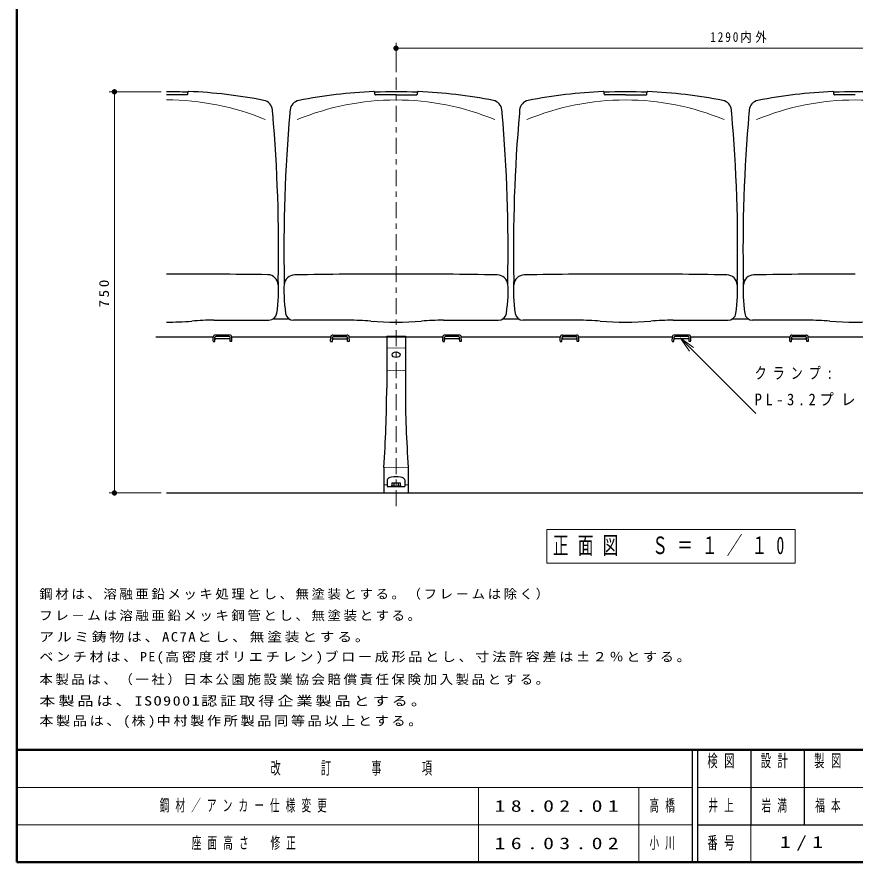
# Model space of a CAD drawing. Units: millimetres on the paper, scale 1:10. Extents: x -365 to 12, y -38 to 257.
# Drawn here: x -365 to -208, y 0 to 158.3 of the extents above; entities that cross this region are included whole.
import ezdxf

# ---------------------------------------------------------------- set-up
doc = ezdxf.new("R2010")
doc.units = ezdxf.units.MM
doc.linetypes.add('USER2', pattern=[6, 3, -1, 1, -1])
doc.layers.add('LY_1', color=7, linetype='Continuous', lineweight=25)
doc.layers.add('LY_2', color=7, linetype='Continuous', lineweight=13)
doc.styles.add('ＭＳ ゴシック', font='')
doc.styles.get('ＭＳ ゴシック').set_extended_font_data('MS Gothic')

# ---------------------------------------------------------------- blocks, each defined once
blk = doc.blocks.new('filled_dot')
at = {"color": 0, "linetype": 'Continuous', "lineweight": -2, "const_width": 1.25}
blk.add_lwpolyline([(-0.625, 0, 1), (0.625, 0, 1)], format="xyb", close=True, dxfattribs=at)
blk = doc.blocks.new('open_arrow')
at = {"color": 0, "linetype": 'Continuous', "lineweight": -2}
blk.add_lwpolyline([(7.5, 1.25), (0, 0), (7.5, -1.25)], dxfattribs=at)

msp = doc.modelspace()

# ---------------------------------------------------------------- linework, layer by layer
at = {"layer": 'LY_1', "lineweight": 13}
for p, q in [((-293.977, 147.952), (-293.977, 153.452)), ((-293.977, 152.452), (-164.977, 152.452)), ((-337.977, 144.302), (-347.734, 144.302)), ((-346.734, 69.152), (-346.734, 144.302)), ((-295.727, 98.511), (-293.977, 98.552)), ((-293.977, 98.552), (-292.227, 98.511)), ((-240.753, 98.188), (-226.576, 84.044)), ((-295.63, 96.341), (-293.977, 96.302)), ((-293.977, 96.302), (-292.325, 96.341)), ((-295.63, 92.09), (-293.977, 92.052)), ((-293.977, 92.052), (-292.325, 92.09)), ((-296.179, 73.93), (-293.977, 73.978)), ((-291.775, 73.93), (-293.977, 73.978)), ((-295.729, 70.664), (-296.179, 70.654)), ((-291.775, 70.654), (-292.225, 70.664)), ((-337.977, 69.152), (-347.734, 69.152)), ((-219.235, 62.302), (-265.735, 62.302)), ((-265.735, 62.302), (-265.735, 56.002)), ((-219.235, 56.002), (-219.235, 62.302)), ((-265.735, 56.002), (-219.235, 56.002))]:
    msp.add_line(p, q, dxfattribs=at)
at = {"layer": 'LY_1', "linetype": 'USER2', "lineweight": 13}
msp.add_line((-293.977, 66.652), (-293.977, 146.952), dxfattribs=at)
at = {"layer": 'LY_1'}
for p, q in [((-332.977, 143.913), (-332.977, 144.211)), ((-297.977, 143.895), (-297.977, 144.194)), ((-289.977, 143.895), (-289.977, 144.194)), ((-254.977, 143.895), (-254.977, 144.194)), ((-246.977, 143.895), (-246.977, 144.194)), ((-211.977, 143.895), (-211.977, 144.194)), ((-336.977, 143.763), (-333.127, 143.763)), ((-293.977, 143.745), (-297.827, 143.745)), ((-293.977, 143.745), (-290.127, 143.745)), ((-250.977, 143.745), (-254.827, 143.745)), ((-250.977, 143.745), (-247.127, 143.745)), ((-207.977, 143.745), (-211.827, 143.745)), ((-328.082, 101.519), (-317.781, 101.519)), ((-302.873, 101.501), (-313.174, 101.501)), ((-285.082, 101.501), (-274.781, 101.501)), ((-259.873, 101.501), (-270.174, 101.501)), ((-242.082, 101.501), (-231.781, 101.501)), ((-216.873, 101.501), (-227.174, 101.501)), ((-328.232, 97.558), (-328.212, 98.37)), ((-327.912, 97.549), (-327.893, 98.288)), ((-325.152, 98.734), (-327.812, 98.734)), ((-325.271, 98.483), (-327.694, 98.483)), ((-325.052, 97.55), (-325.071, 98.288)), ((-324.732, 97.558), (-324.753, 98.37)), ((-306.222, 97.558), (-306.202, 98.37)), ((-305.902, 97.549), (-305.884, 98.288)), ((-305.803, 98.734), (-303.142, 98.734)), ((-305.684, 98.483), (-303.261, 98.483)), ((-303.043, 97.549), (-303.061, 98.288)), ((-302.723, 97.558), (-302.743, 98.37)), ((-295.727, 98.511), (-295.727, 88.75)), ((-292.227, 98.511), (-292.227, 88.75)), ((-285.232, 97.558), (-285.212, 98.37)), ((-284.912, 97.549), (-284.894, 98.288)), ((-282.152, 98.734), (-284.812, 98.734)), ((-282.271, 98.483), (-284.694, 98.483)), ((-282.052, 97.55), (-282.071, 98.288)), ((-281.732, 97.558), (-281.753, 98.37)), ((-263.222, 97.558), (-263.202, 98.37)), ((-262.902, 97.549), (-262.884, 98.288)), ((-262.803, 98.734), (-260.142, 98.734)), ((-262.684, 98.483), (-260.261, 98.483)), ((-260.043, 97.549), (-260.061, 98.288)), ((-259.723, 97.558), (-259.743, 98.37)), ((-242.232, 97.558), (-242.212, 98.37)), ((-241.912, 97.549), (-241.893, 98.288)), ((-239.152, 98.734), (-241.812, 98.734)), ((-239.271, 98.483), (-241.693, 98.483)), ((-239.052, 97.55), (-239.071, 98.288)), ((-238.732, 97.558), (-238.753, 98.369)), ((-220.222, 97.558), (-220.202, 98.37)), ((-219.902, 97.549), (-219.884, 98.288)), ((-219.803, 98.734), (-217.142, 98.734)), ((-219.684, 98.483), (-217.261, 98.483)), ((-217.043, 97.549), (-217.061, 98.288)), ((-216.723, 97.558), (-216.743, 98.37)), ((-328.232, 97.55), (-327.912, 97.55)), ((-325.26, 98.05), (-327.704, 98.05)), ((-324.732, 97.55), (-325.052, 97.55)), ((-306.222, 97.55), (-305.902, 97.55)), ((-305.695, 98.05), (-303.25, 98.05)), ((-302.722, 97.55), (-303.043, 97.55)), ((-285.232, 97.55), (-284.912, 97.55)), ((-282.26, 98.05), (-284.704, 98.05)), ((-281.732, 97.55), (-282.052, 97.55)), ((-263.222, 97.55), (-262.902, 97.55)), ((-262.695, 98.05), (-260.25, 98.05)), ((-259.722, 97.55), (-260.043, 97.55)), ((-242.232, 97.55), (-241.912, 97.55)), ((-239.26, 98.05), (-241.704, 98.05)), ((-238.732, 97.55), (-239.052, 97.55)), ((-220.222, 97.55), (-219.902, 97.55)), ((-219.695, 98.05), (-217.25, 98.05)), ((-216.722, 97.55), (-217.042, 97.55)), ((-296.277, 73.928), (-296.277, 69.152)), ((-291.677, 73.928), (-291.677, 69.152)), ((-295.627, 71.594), (-295.627, 70.352)), ((-292.327, 71.594), (-292.327, 70.352)), ((-295.627, 70.352), (-292.327, 70.352)), ((-294.877, 70.512), (-294.877, 70.352)), ((-294.877, 70.512), (-293.077, 70.512)), ((-293.077, 70.352), (-294.877, 70.352)), ((-294.767, 71.062), (-294.767, 70.512)), ((-294.767, 71.062), (-293.187, 71.062)), ((-294.372, 71.062), (-294.372, 70.512)), ((-293.582, 71.062), (-293.582, 70.512)), ((-293.187, 71.062), (-293.187, 70.512)), ((-293.077, 70.512), (-293.077, 70.352)), ((-336.977, 69.152), (-139.993, 69.152)), ((-296.277, 69.152), (-291.677, 69.152))]:
    msp.add_line(p, q, dxfattribs=at)
at = {"layer": 'LY_1', "color": 32}
for p, q in [((-316.95, 101.77), (-314.005, 101.77)), ((-273.95, 101.77), (-271.005, 101.77)), ((-230.95, 101.77), (-228.005, 101.77)), ((-338.977, 98.37), (-328.211, 98.37)), ((-324.753, 98.37), (-306.201, 98.37)), ((-302.743, 98.37), (-285.212, 98.37)), ((-281.753, 98.37), (-263.202, 98.37)), ((-259.743, 98.37), (-242.212, 98.37)), ((-238.753, 98.37), (-220.201, 98.37)), ((-216.743, 98.37), (-199.212, 98.37))]:
    msp.add_line(p, q, dxfattribs=at)
at = {"layer": 'LY_1'}
for centre, radius, start, end in [((-336.977, 49.083), 95.219, 87.59239, 90), ((-332.827, 144.211), 0.15, 87.50232, 180), ((-336.977, 49.083), 95.369, 78.98019, 87.50204), ((-293.977, 49.066), 95.369, 92.49799, 101.01981), ((-298.127, 144.194), 0.15, 0, 92.49767), ((-293.977, 49.066), 95.219, 87.59239, 92.40763), ((-289.827, 144.194), 0.15, 87.50232, 180), ((-293.977, 49.066), 95.369, 78.98019, 87.50204), ((-250.977, 49.066), 95.369, 92.49799, 101.01981), ((-255.127, 144.194), 0.15, 0, 92.49767), ((-250.977, 49.066), 95.219, 87.59239, 92.40763), ((-246.827, 144.194), 0.15, 87.50232, 180), ((-250.977, 49.066), 95.369, 78.98019, 87.50204), ((-207.977, 49.066), 95.369, 92.49799, 101.01981), ((-212.127, 144.194), 0.15, 0, 92.49767), ((-207.977, 49.066), 95.219, 87.59239, 92.40763), ((-333.127, 143.913), 0.15, 269.99997, 0.00002), ((-319.13, 140.73), 2, 5.10992, 78.98019), ((-311.825, 140.713), 2, 101.01981, 174.89008), ((-297.827, 143.895), 0.15, 179.99998, 270.00003), ((-290.127, 143.895), 0.15, 269.99997, 0.00002), ((-276.13, 140.713), 2, 5.10992, 78.98019), ((-268.825, 140.713), 2, 101.01981, 174.89008), ((-254.827, 143.895), 0.15, 179.99998, 270.00003), ((-247.127, 143.895), 0.15, 269.99997, 0.00002), ((-233.13, 140.713), 2, 5.10992, 78.98019), ((-225.825, 140.713), 2, 101.01981, 174.89008), ((-211.827, 143.895), 0.15, 179.99998, 270.00003), ((-608.109, 114.889), 292.132, 4.987, 5.10992), ((-608.109, 114.889), 292.132, 358.84704, 4.98699), ((-22.846, 114.872), 292.132, 175.01301, 181.15295), ((-22.846, 114.872), 292.132, 174.89008, 175.013), ((-565.109, 114.872), 292.132, 4.987, 5.10992), ((-565.109, 114.872), 292.132, 358.84704, 4.98699), ((20.154, 114.872), 292.132, 175.01301, 181.15295), ((20.154, 114.872), 292.132, 174.89008, 175.013), ((-522.109, 114.872), 292.132, 4.987, 5.10992), ((-522.109, 114.872), 292.132, 358.84704, 4.98699), ((63.154, 114.872), 292.132, 175.01301, 181.15295), ((63.154, 114.872), 292.132, 174.89008, 175.013), ((-334.225, -893.644), 1003.8, 89.07397, 90.1571), ((-318.04, 108.025), 2, 3.85599, 88.89642), ((-312.914, 108.008), 2, 91.10358, 176.14401), ((-296.73, -893.662), 1003.8, 89.84289, 90.92603), ((-291.225, -893.662), 1003.8, 89.07397, 90.1571), ((-275.04, 108.008), 2, 3.85599, 88.89642), ((-269.914, 108.008), 2, 91.10358, 176.14401), ((-253.73, -893.662), 1003.8, 89.84289, 90.92603), ((-248.225, -893.662), 1003.8, 89.07397, 90.1571), ((-232.04, 108.008), 2, 3.85599, 88.89642), ((-226.914, 108.008), 2, 91.10358, 176.14401), ((-210.73, -893.662), 1003.8, 89.84289, 90.92603), ((-345.809, 107.153), 29.832, 351.60797, 3.85599), ((-285.145, 107.136), 29.832, 176.14401, 188.39203), ((-302.809, 107.136), 29.832, 351.60797, 3.85599), ((-242.145, 107.136), 29.832, 176.14401, 188.39203), ((-259.809, 107.136), 29.832, 351.60797, 3.85599), ((-199.145, 107.136), 29.832, 176.14401, 188.39203), ((-336.977, 158.235), 57.086, 270, 274.76502), ((-328.082, 51.519), 50, 90.00001, 94.76491), ((-317.781, 103.019), 1.5, 270, 351.60798), ((-313.174, 103.001), 1.5, 188.39202, 270), ((-302.873, 51.501), 50, 85.23509, 89.99999), ((-285.082, 51.501), 50, 90.00001, 94.76491), ((-274.781, 103.001), 1.5, 270, 351.60798), ((-270.174, 103.001), 1.5, 188.39202, 270), ((-259.873, 51.501), 50, 85.23509, 89.99999), ((-242.082, 51.501), 50, 90.00001, 94.76491), ((-231.781, 103.001), 1.5, 270, 351.60798), ((-227.174, 103.001), 1.5, 188.39202, 270), ((-216.873, 51.501), 50, 85.23509, 89.99999), ((-293.977, 158.217), 57.086, 265.23494, 274.76502), ((-250.977, 158.217), 57.086, 265.23494, 274.76502), ((-207.977, 158.217), 57.086, 265.23494, 274.76502), ((-327.812, 98.334), 0.4, 90.00002, 178.56125), ((-327.694, 98.283), 0.2, 90.00002, 178.56125), ((-325.271, 98.283), 0.2, 1.43873, 89.99996), ((-325.152, 98.334), 0.4, 1.43873, 90.00002), ((-305.803, 98.334), 0.4, 89.99998, 178.56127), ((-305.684, 98.283), 0.2, 90.00004, 178.56127), ((-303.261, 98.283), 0.2, 1.43875, 89.99998), ((-303.142, 98.334), 0.4, 1.43875, 89.99998), ((-284.812, 98.334), 0.4, 90.00002, 178.56125), ((-284.694, 98.283), 0.2, 90.00002, 178.56125), ((-282.271, 98.283), 0.2, 1.43873, 89.99996), ((-282.152, 98.334), 0.4, 1.43873, 90.00002), ((-262.803, 98.334), 0.4, 89.99998, 178.56127), ((-262.684, 98.283), 0.2, 90.00004, 178.56127), ((-260.261, 98.283), 0.2, 1.43875, 89.99998), ((-260.142, 98.334), 0.4, 1.43875, 89.99998), ((-241.812, 98.334), 0.4, 90.00002, 178.56125), ((-241.693, 98.283), 0.2, 90.00002, 178.56125), ((-239.271, 98.283), 0.2, 1.43873, 89.99996), ((-239.152, 98.334), 0.4, 1.43873, 90.00002), ((-219.803, 98.334), 0.4, 89.99998, 178.56127), ((-219.684, 98.283), 0.2, 90.00004, 178.56127), ((-217.261, 98.283), 0.2, 1.43875, 89.99998), ((-217.142, 98.334), 0.4, 1.43875, 89.99998), ((-327.704, 97.85), 0.2, 90.00002, 178.56124), ((-325.26, 97.85), 0.2, 1.43873, 89.99996), ((-305.695, 97.85), 0.2, 90.00004, 178.56127), ((-303.25, 97.85), 0.2, 1.43876, 89.99998), ((-284.704, 97.85), 0.2, 90.00002, 178.56124), ((-282.26, 97.85), 0.2, 1.43873, 89.99996), ((-262.695, 97.85), 0.2, 90.00004, 178.56127), ((-260.25, 97.85), 0.2, 1.43876, 89.99998), ((-241.704, 97.85), 0.2, 90.00002, 178.56124), ((-239.26, 97.85), 0.2, 1.43873, 89.99996), ((-219.695, 97.85), 0.2, 90.00004, 178.56127), ((-217.25, 97.85), 0.2, 1.43876, 89.99998), ((-495.727, 88.75), 200, 355.74985, 0), ((-92.227, 88.75), 200, 179.99996, 184.2501)]:
    msp.add_arc(centre, radius, start, end, dxfattribs=at)
at = {"layer": 'LY_1', "lineweight": 13}
for centre, start, end in [((-336.977, 94.478), 67.49641, 90), ((-293.977, 94.461), 67.49644, 112.50358), ((-250.977, 94.461), 67.49644, 112.50358), ((-207.977, 94.461), 67.49644, 112.50358)]:
    msp.add_arc(centre, 48.308, start, end, dxfattribs=at)
at = {"layer": 'LY_1'}
msp.add_ellipse((-293.977, 95.052), major_axis=(0.75, 0), ratio=0.706665, dxfattribs=at)
msp.add_ellipse((-293.977, 71.594), major_axis=(1.65, 0), ratio=0.363972, start_param=6.2831853, end_param=9.424778, dxfattribs=at)
at = {"layer": 'LY_2', "lineweight": 50}
for p, q in [((-365, 257), (-365, 0)), ((-365, 21), (0, 21)), ((-365, 0), (0, 0))]:
    msp.add_line(p, q, dxfattribs=at)
at = {"layer": 'LY_2', "lineweight": 25}
for p, q in [((-238.5, 21), (-238.5, 0)), ((-237.5, 21), (-237.5, 0)), ((-227.5, 21), (-227.5, 7)), ((-217.5, 21), (-217.5, 7)), ((-237.5, 7), (0, 7))]:
    msp.add_line(p, q, dxfattribs=at)
at = {"layer": 'LY_2'}
for p, q in [((-365, 14), (-238.5, 14)), ((-278.5, 14), (-278.5, 0)), ((-248.5, 14), (-248.5, 0)), ((-237.5, 14), (-182.5, 14)), ((-365, 7), (-238.5, 7)), ((-227.5, 7), (-227.5, 0))]:
    msp.add_line(p, q, dxfattribs=at)

# ---------------------------------------------------------------- block references
at = {"layer": 'LY_1', "lineweight": 13, "xscale": 0.4, "yscale": 0.4}
msp.add_blockref('filled_dot', (-293.977, 152.452), dxfattribs=at)
for name, p, rotation in [('filled_dot', (-346.734, 144.302), 270), ('open_arrow', (-240.753, 98.188), 315.1), ('filled_dot', (-346.734, 69.152), 90)]:
    msp.add_blockref(name, p, dxfattribs=dict(at, rotation=rotation))

# ---------------------------------------------------------------- texts
at = {"layer": 'LY_1', "style": 'ＭＳ ゴシック'}
for s, insert, char_height, attachment_point in [('\\T1.33;\\W0.85;1290内外', (-229.477, 153.452), 1.833, 8), ('\\T1.5;\\W0.75;クランプ:', (-226.783, 91.544), 2.199, 4), ('\\T1.5;\\W0.9;PL-3.2プレス成型', (-226.783, 86.544), 2.199, 4), ('\\T1.59;\\W0.65;正面図\u3000Ｓ＝１／１0', (-242.485, 59.152), 3.299, 5), ('\\T1.19;\\W1.05;鋼材は、溶融亜鉛メッキ処理とし、無塗装とする。（フレ－ムは除く）', (-360.805, 49.122), 1.76, 7), ('\\T1.19;\\W1.05;フレ－ムは溶融亜鉛メッキ鋼管とし、無塗装とする。', (-360.805, 45.122), 1.76, 7), ('\\T1.19;\\W1.15;アルミ鋳物は、AC7Aとし、無塗装とする。', (-360.805, 41.122), 1.76, 7), ('\\T1.19;\\W1.1;ベンチ材は、PE(高密度ポリエチレン)ブロー成形品とし、寸法許容差は±２％とする。', (-360.805, 37.122), 1.76, 7), ('\\T1.19;\\W1.05;本製品は、（一社）日本公園施設業協会賠償責任保険加入製品とする。', (-360.805, 33.122), 1.76, 7), ('\\T1.19;\\W1.25;本製品は、ISO9001認証取得企業製品とする。', (-360.805, 29.122), 1.76, 7), ('\\T1.19;\\W1.1;本製品は、(株)中村製作所製品同等品以上とする。', (-360.805, 25.122), 1.76, 7), ('\\T1.64;\\W0.6;鋼材／アンカー仕様変更', (-338.25, 10.5), 2.199, 4), ('\\T1.5;\\W1.35;18.02.01', (-275.5, 10.5), 2.199, 4), ('\\T1.64;\\W0.6;高橋', (-246.5, 10.5), 2.199, 4), ('\\T1.64;\\W0.6;井上', (-232.5, 10.5), 2.199, 5), ('\\T1.64;\\W0.6;岩満', (-225.5, 10.5), 2.199, 4), ('\\T1.64;\\W0.6;福本', (-212.5, 10.5), 2.199, 5), ('\\T1.64;\\W0.6;座面高さ\u3000修正', (-332.25, 3.5), 2.199, 4), ('\\T1.64;\\W0.6;小川', (-246.5, 3.5), 2.199, 4), ('\\T1.5;\\W1.35;1/1', (-217.5, 3.5), 2.199, 5), ('\\T1.5;\\W1.35;16.03.02', (-275.5, 3.5), 2.199, 4)]:
    msp.add_mtext(s, dxfattribs=dict(at, insert=insert, char_height=char_height, attachment_point=attachment_point))
at = {"layer": 'LY_1', "insert": (-347.734, 106.727), "char_height": 1.833, "attachment_point": 8, "rotation": 90, "style": 'ＭＳ ゴシック'}
msp.add_mtext('\\T1.33;\\W1.15;750', dxfattribs=at)
at = {"layer": 'LY_2', "color": 4, "char_height": 2.346, "style": 'ＭＳ ゴシック'}
for s, insert, attachment_point in [('\\T1.64;\\W0.6;改\u3000\u3000訂\u3000\u3000事\u3000\u3000項', (-301.75, 17.5), 5), ('\\T1.64;\\W0.6;検図', (-232.5, 20.167), 2), ('\\T1.64;\\W0.6;設計', (-222.5, 20.167), 2), ('\\T1.64;\\W0.6;製図', (-212.5, 20.167), 2), ('\\T1.64;\\W0.6;番号', (-232.5, 3.5), 5)]:
    msp.add_mtext(s, dxfattribs=dict(at, insert=insert, attachment_point=attachment_point))

doc.saveas('drawing.dxf')
